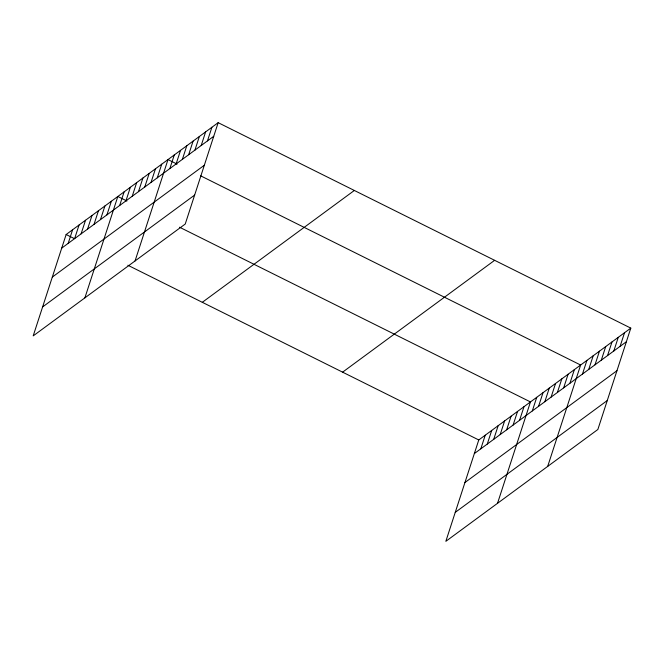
<?xml version="1.0" encoding="UTF-8"?>
<svg xmlns="http://www.w3.org/2000/svg" width="664" height="664" viewBox="0 0 664 664"><rect width="100%" height="100%" fill="white"/><g stroke="black" fill="none" stroke-linecap="round" stroke-linejoin="round"><path stroke-width="1" d="M218.166 122.666L66.143 234.508L33.2 335.884L185.231 224.042L218.166 122.666L630.8 328.116L597.857 429.492L445.834 541.334L478.769 439.958L630.8 328.116M68.176 243.373L72.6 229.752M74.634 238.625L79.057 225.005M81.099 233.869L85.523 220.249M87.557 229.113L91.981 215.493M94.022 224.366L98.446 210.745M100.48 219.61L104.904 205.989M106.937 214.854L111.369 201.233M84.892 297.854L117.827 196.478L126.907 201.001M119.669 205.491L124.102 191.871M125.944 200.877L130.368 187.256M132.219 196.262L136.643 182.642M138.486 191.647L142.909 178.027M144.76 187.032L149.184 173.412M151.027 182.426L155.459 168.797M157.302 177.811L161.725 164.191M135.058 260.952L168 159.576L177.072 164.091M169.843 168.581L174.267 154.961M176.118 163.966L180.542 150.346M182.384 159.352L186.808 145.731M188.659 154.745L193.083 141.117M194.925 150.13L199.349 136.51M201.2 145.516L205.624 131.895M207.467 140.901L211.899 127.28M480.811 448.831L485.235 435.202M487.268 444.075L491.692 430.455M493.726 439.319L498.158 425.699M500.191 434.571L504.615 420.943M506.649 429.815L511.081 416.195M513.114 425.06L517.538 411.439M519.572 420.312L524.004 406.683M497.527 503.312L530.461 401.936L179.562 227.221M532.304 410.941L536.736 397.321M538.579 406.327L543.003 392.706M544.845 401.712L549.277 388.091M551.12 397.097L555.544 383.477M557.395 392.49L561.819 378.862M563.661 387.876L568.085 374.255M569.936 383.261L574.36 369.64M547.692 466.402L580.635 365.026L200.677 175.844M582.477 374.031L586.901 360.411M588.744 369.416L593.176 355.796M595.019 364.81L599.443 351.181M601.285 360.195L605.717 346.575M607.56 355.58L611.984 341.96M613.835 350.966L618.259 337.345M620.101 346.351L624.525 332.73M61.71 248.128L213.742 136.286M52.307 277.087L204.329 165.245M42.612 306.926L194.635 195.083M202.304 302.311L354.335 190.468M342.599 372.164L494.63 260.321M474.345 453.578L626.376 341.736M464.933 482.537L616.964 370.695M455.238 512.376L607.269 400.533M66.143 234.508L74.31 238.575M127.87 265.243L478.769 439.958"/></g></svg>
